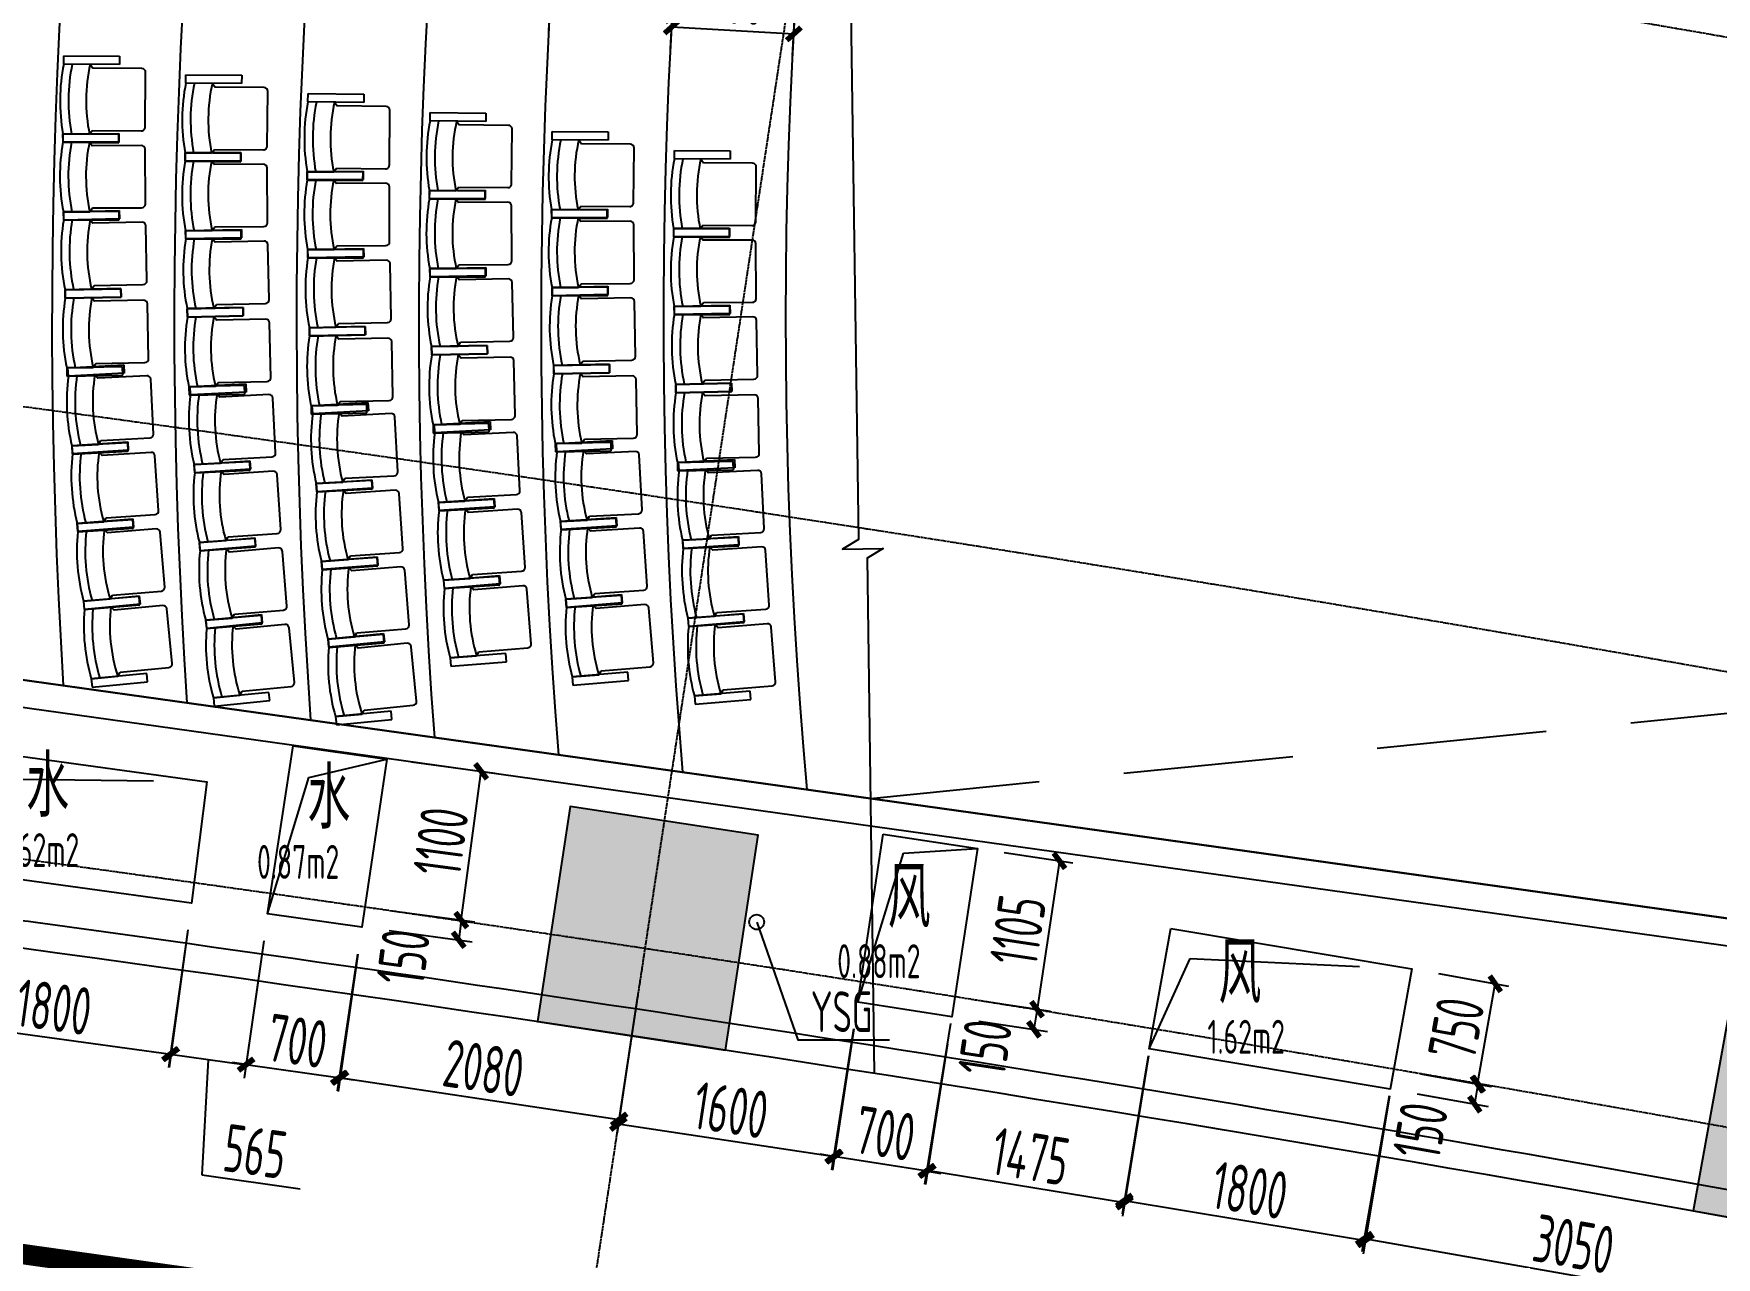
# Model space of a CAD drawing. Header units: millimetres. Extents: x 11639278 to 23698211, y -13072636 to -5537337.
# Drawn here: x 11819290 to 11831676, y -6399045 to -6390039 of the extents above; entities that cross this region are included whole.
import ezdxf
from ezdxf.enums import TextEntityAlignment as Align

# ---------------------------------------------------------------- set-up
doc = ezdxf.new("R2010")
doc.units = ezdxf.units.MM
doc.header["$LTSCALE"] = 10
for name, pattern in [('A2-RG-AXIS$0$CENTER', [2, 1.25, -0.25, 0.25, -0.25]), ('A2-RG-AXIS$0$DOTE', [2.42, 2, -0.2, 0.02, -0.2]), ('A2-RI-F1$0$HIDDEN', [0.375, 0.25, -0.125]), ('A2-RI-F1$0$HIDDEN2', [0.1875, 0.125, -0.0625])]:
    doc.linetypes.add(name, pattern=pattern)
for name, color, linetype in [('A2-RB-F1$0$A-DIMS-100', 1, 'Continuous'), ('A2-RD-F1（少）$0$A-FURN-FIXT', 9, 'Continuous'), ('A2-RD-F1（少）$0$A-STRS', 50, 'Continuous'), ('A2-RG-AXIS$0$A-GRID', 1, 'A2-RG-AXIS$0$CENTER'), ('A2-RI-F1$0$A-FIRE', 30, 'Continuous'), ('A2-RI-F1$0$A-HOLE', 2, 'Continuous'), ('A2-RI-F1$0$A-ROOF-DRAN', 175, 'Continuous'), ('A2-RI-F1$0$A-SYMB-AREA', 4, 'Continuous'), ('A2-RI-F1$0$A-SYMB-NAME', 4, 'Continuous'), ('A2-RI-F1$0$A-SYMB-VOID', 35, 'Continuous'), ('A2-RI-F1$0$A-WALL', 7, 'Continuous'), ('A2-RI-F1$0$an-flor-abov', 2, 'A2-RI-F1$0$HIDDEN2'), ('A2-RI-F1$0$an-flor-strs-trds', 1, 'Continuous'), ('A2-RS-F1$0$A-HATH-GRAY', 8, 'Continuous'), ('A2-RS-F1$0$A-WALL-CONC', 6, 'Continuous')]:
    doc.layers.add(name, color=color, linetype=linetype)
doc.layers.add('A2-RD-F1（少）$0$A-X-AREA', color=6, linetype='Continuous', plot=False)
doc.styles.add('A2-RB-F1$0$XD2008', font='hzs.shx', dxfattribs={"width": 0.7, "bigfont": 'hztxt.shx'})
doc.styles.add('A2-RI-F1$0$ECADI', font='hzs.shx', dxfattribs={"width": 0.7, "bigfont": 'hztxt.shx'})
doc.dimstyles.new('A2-RB-F1$0$XD100$0', dxfattribs={"dimscale": 100, "dimtxt": 3.5, "dimasz": 1, "dimexe": 1, "dimexo": 2, "dimgap": 0.5, "dimtad": 1, "dimdec": 0, "dimdsep": 46, "dimtxsty": 'A2-RB-F1$0$XD2008', "dimblk1": 'A2-RB-F1$0$_ArchTick', "dimblk2": 'A2-RB-F1$0$_ArchTick', "dimsah": 1, "dimcen": 2.5, "dimclrt": 4, "dimaunit": 1, "dimadec": 0, "dimazin": 0, "dimtfac": 1, "dimtdec": 0, "dimtix": 1, "dimtmove": 1, "dimatfit": 3, "dimfxl": 0, "dimtolj": 1, "dimtzin": 0, "dimarcsym": 0})

# ---------------------------------------------------------------- blocks, each defined once
blk = doc.blocks.new('A2-RS-F1')
at = {"layer": 'A2-RS-F1$0$A-HATH-GRAY', "ltscale": 3}
h = blk.add_hatch(color=256, dxfattribs=at)
h.paths.add_polyline_path([(11790491, -6377046), (11789491, -6377011), (11789445, -6378310), (11790445, -6378346)], flags=16)
h.paths.add_polyline_path([(11794711, -6377236), (11794112, -6377197), (11794061, -6377996), (11794660, -6378034)], flags=0)
h.paths.add_polyline_path([(11794483, -6380779), (11793885, -6380740), (11793833, -6381539), (11794432, -6381577)], flags=0)
h.paths.add_polyline_path([(11793887, -6390061), (11793288, -6390022), (11793236, -6390821), (11793835, -6390859)], flags=0)
h.paths.add_polyline_path([(11793659, -6393604), (11793060, -6393565), (11793009, -6394364), (11793607, -6394402)], flags=0)
h.paths.add_polyline_path([(11789926, -6392936), (11788927, -6392901), (11788881, -6394200), (11789880, -6394236)], flags=16)
h.paths.add_polyline_path([(11781272, -6392739), (11780272, -6392732), (11780263, -6394032), (11781263, -6394039)], flags=16)
h.paths.add_polyline_path([(11772615, -6392791), (11771616, -6392812), (11771644, -6394112), (11772644, -6394090)], flags=16)
h.paths.add_polyline_path([(11771836, -6400549, 1), (11772736, -6400549, 1)])
h.paths.add_polyline_path([(11789602, -6400664, 1), (11788702, -6400664, 1)], flags=0)
h.paths.add_polyline_path([(11797126, -6401084, 1), (11798026, -6401084, 1)], flags=0)
h.paths.add_polyline_path([(11772267, -6376895), (11771267, -6376916), (11771295, -6378216), (11772295, -6378194)], flags=16)
h.paths.add_polyline_path([(11781380, -6376840), (11780380, -6376832), (11780371, -6378133), (11781371, -6378140)], flags=16)
h.paths.add_polyline_path([(11752826, -6385566), (11752029, -6385629), (11752188, -6387623), (11752985, -6387560)], flags=17)
h.paths.add_polyline_path([(11757363, -6385213), (11756565, -6385276), (11756724, -6387270), (11757521, -6387205)], flags=17)
h.paths.add_polyline_path([(11762965, -6393141), (11763031, -6394440), (11764030, -6394389), (11763964, -6393090)])
h.paths.add_polyline_path([(11793009, -6394364), (11793607, -6394402), (11793659, -6393604), (11793060, -6393565)], flags=17)
h.paths.add_polyline_path([(11793236, -6390821), (11793835, -6390859), (11793887, -6390061), (11793288, -6390022)], flags=17)
h.paths.add_polyline_path([(11793833, -6381539), (11794432, -6381577), (11794483, -6380779), (11793885, -6380740)], flags=17)
h.paths.add_polyline_path([(11794061, -6377996), (11794660, -6378034), (11794711, -6377236), (11794112, -6377197)], flags=17)
h.paths.add_polyline_path([(11762160, -6377261), (11762226, -6378560), (11763225, -6378509), (11763159, -6377211)], flags=17)
edge = h.paths.add_edge_path(flags=16)
edge.add_arc((11772286, -6400549), 450, 0, 360)
edge = h.paths.add_edge_path(flags=16)
edge.add_arc((11789152, -6400664), 450, 0, 360)
edge = h.paths.add_edge_path()
edge.add_arc((11763857, -6400856), 450, 0, 360)
edge = h.paths.add_edge_path(flags=17)
edge.add_arc((11797576, -6401084), 450, 0, 360)
edge = h.paths.add_edge_path()
edge.add_arc((11755441, -6401404), 450, 0, 360)
h.paths.add_polyline_path([(11756756, -6377587), (11756915, -6379580), (11756117, -6379644), (11755959, -6377650)], flags=17)
h.paths.add_polyline_path([(11757323, -6394797), (11758120, -6394731), (11758001, -6393238), (11757204, -6393301)])
h.paths.add_polyline_path([(11752786, -6395149), (11753584, -6395086), (11753449, -6393391), (11752652, -6393455)])
h.paths.add_polyline_path([(11751581, -6379997), (11752378, -6379934), (11752220, -6377940), (11751422, -6378003)])
edge = h.paths.add_edge_path()
edge.add_line((11771616, -6392813), (11771644, -6394112))
edge.add_line((11771644, -6394112), (11772644, -6394090))
edge.add_line((11772644, -6394090), (11772615, -6392791))
edge.add_line((11772615, -6392791), (11771616, -6392812))
edge.add_line((11780272, -6392732), (11780263, -6394032))
edge.add_line((11780263, -6394032), (11781263, -6394039))
edge.add_line((11781263, -6394039), (11781272, -6392739))
edge.add_line((11781272, -6392739), (11780272, -6392732))
edge.add_line((11788927, -6392901), (11788881, -6394200))
edge.add_line((11788881, -6394200), (11789880, -6394236))
edge.add_line((11789880, -6394236), (11789926, -6392936))
edge.add_line((11789926, -6392936), (11788927, -6392901))
edge.add_line((11789491, -6377011), (11789445, -6378310))
edge.add_line((11789445, -6378310), (11790445, -6378346))
edge.add_line((11790445, -6378346), (11790491, -6377046))
edge.add_line((11790491, -6377046), (11789491, -6377011))
edge.add_line((11780380, -6376833), (11780371, -6378133))
edge.add_line((11780371, -6378133), (11781371, -6378140))
edge.add_line((11781371, -6378140), (11781380, -6376840))
edge.add_line((11781380, -6376840), (11780380, -6376832))
edge.add_line((11771267, -6376917), (11771295, -6378216))
edge.add_line((11771295, -6378216), (11772295, -6378194))
edge.add_line((11772295, -6378194), (11772267, -6376895))
edge.add_line((11772267, -6376895), (11771267, -6376916))
edge.add_line((11756724, -6387270), (11757521, -6387205))
edge.add_line((11756565, -6385276), (11757363, -6385213))
edge.add_line((11756565, -6385276), (11756724, -6387270))
edge.add_line((11752188, -6387623), (11752985, -6387560))
edge.add_line((11752029, -6385629), (11752826, -6385566))
edge.add_line((11752029, -6385629), (11752188, -6387623))
edge.add_line((11752826, -6385566), (11752985, -6387560))
edge.add_line((11757362, -6385205), (11757521, -6387205))
edge = h.paths.add_edge_path()
edge.add_arc((11847549, -6408655), 450, 0, 360)
h.paths.add_polyline_path([(11818747, -6372607), (11817357, -6372439), (11817139, -6374226), (11818529, -6374394)])
h.paths.add_polyline_path([(11827964, -6373889), (11826580, -6373681), (11826310, -6375461), (11827695, -6375669)])
h.paths.add_polyline_path([(11837141, -6375435), (11835763, -6375187), (11835442, -6376958), (11836820, -6377206)])
h.paths.add_polyline_path([(11814457, -6396162), (11815847, -6396332), (11816041, -6394744), (11814651, -6394573)])
h.paths.add_polyline_path([(11851385, -6401917), (11850605, -6401738), (11850371, -6402710), (11851151, -6402890)])
h.paths.add_polyline_path([(11846960, -6400859), (11846180, -6400679), (11845946, -6401652), (11846725, -6401831)])
h.paths.add_polyline_path([(11841338, -6400630), (11839968, -6400341), (11840298, -6398776), (11841668, -6399064)])
h.paths.add_polyline_path([(11831506, -6398704), (11832883, -6398953), (11833168, -6397379), (11831791, -6397129)])
h.paths.add_polyline_path([(11823000, -6397310), (11824384, -6397520), (11824624, -6395938), (11823240, -6395728)])
h.paths.add_polyline_path([(11806985, -6395311), (11806189, -6395237), (11806300, -6394042), (11807096, -6394116)])
h.paths.add_polyline_path([(11800592, -6394829), (11801191, -6394867), (11801242, -6394069), (11800643, -6394030)])
h.paths.add_polyline_path([(11793009, -6394364), (11793607, -6394402), (11793659, -6393604), (11793060, -6393565)], flags=17)
h.paths.add_polyline_path([(11800820, -6391286), (11801419, -6391324), (11801470, -6390526), (11800871, -6390487)])
h.paths.add_polyline_path([(11793236, -6390821), (11793835, -6390859), (11793887, -6390061), (11793288, -6390022)], flags=17)
h.paths.add_polyline_path([(11853037, -6395064), (11853271, -6394091), (11852492, -6393912), (11852257, -6394884)])
h.paths.add_polyline_path([(11854912, -6387286), (11855146, -6386314), (11854366, -6386134), (11854132, -6387107)])
h.paths.add_polyline_path([(11846269, -6377243), (11844899, -6376956), (11844527, -6378717), (11845898, -6379005)])
h.paths.add_polyline_path([(11848612, -6394005), (11848846, -6393033), (11848067, -6392853), (11847832, -6393825)])
h.paths.add_polyline_path([(11850486, -6386227), (11850721, -6385255), (11849941, -6385076), (11849707, -6386048)])
h.paths.add_polyline_path([(11843712, -6384523), (11844299, -6384647), (11844423, -6384060), (11843836, -6383936)])
h.paths.add_polyline_path([(11842062, -6392351), (11842649, -6392475), (11842773, -6391888), (11842185, -6391764)])
h.paths.add_polyline_path([(11808357, -6373042), (11808955, -6373098), (11809029, -6372301), (11808432, -6372246)])
h.paths.add_polyline_path([(11793833, -6381539), (11794432, -6381577), (11794483, -6380779), (11793885, -6380740)], flags=17)
h.paths.add_polyline_path([(11801417, -6382005), (11802015, -6382043), (11802067, -6381245), (11801468, -6381206)])
h.paths.add_polyline_path([(11801644, -6378462), (11802243, -6378500), (11802294, -6377702), (11801696, -6377663)])
h.paths.add_polyline_path([(11794061, -6377996), (11794660, -6378034), (11794711, -6377236), (11794112, -6377197)], flags=17)
h.paths.add_polyline_path([(11808460, -6379480), (11807664, -6379406), (11807775, -6378211), (11808572, -6378285)])
edge = h.paths.add_edge_path(flags=16)
edge.add_arc((11772286, -6400549), 450, 0, 360)
edge = h.paths.add_edge_path(flags=17)
edge.add_arc((11789152, -6400664), 450, 0, 360)
edge = h.paths.add_edge_path(flags=17)
edge.add_arc((11797576, -6401084), 450, 0, 360)
edge = h.paths.add_edge_path()
edge.add_arc((11805984, -6401746), 450, 0, 360)
edge = h.paths.add_edge_path()
edge.add_arc((11814369, -6402649), 450, 0, 360)
edge = h.paths.add_edge_path()
edge.add_arc((11822726, -6403793), 450, 0, 360)
edge = h.paths.add_edge_path()
edge.add_arc((11831046, -6405176), 450, 0, 360)
edge = h.paths.add_edge_path()
edge.add_arc((11839323, -6406797), 450, 0, 360)
edge = h.paths.add_edge_path(flags=17)
edge.add_line((11771616, -6392813), (11771644, -6394112))
edge.add_line((11771644, -6394112), (11772644, -6394090))
edge.add_line((11772644, -6394090), (11772615, -6392791))
edge.add_line((11772615, -6392791), (11771616, -6392812))
edge.add_line((11780272, -6392732), (11780263, -6394032))
edge.add_line((11780263, -6394032), (11781263, -6394039))
edge.add_line((11781263, -6394039), (11781272, -6392739))
edge.add_line((11781272, -6392739), (11780272, -6392732))
edge.add_line((11788927, -6392901), (11788881, -6394200))
edge.add_line((11788881, -6394200), (11789880, -6394236))
edge.add_line((11789880, -6394236), (11789926, -6392936))
edge.add_line((11789926, -6392936), (11788927, -6392901))
edge.add_line((11789491, -6377011), (11789445, -6378310))
edge.add_line((11789445, -6378310), (11790445, -6378346))
edge.add_line((11790445, -6378346), (11790491, -6377046))
edge.add_line((11790491, -6377046), (11789491, -6377011))
edge.add_line((11780380, -6376833), (11780371, -6378133))
edge.add_line((11780371, -6378133), (11781371, -6378140))
edge.add_line((11781371, -6378140), (11781380, -6376840))
edge.add_line((11781380, -6376840), (11780380, -6376832))
edge.add_line((11771267, -6376917), (11771295, -6378216))
edge.add_line((11771295, -6378216), (11772295, -6378194))
edge.add_line((11772295, -6378194), (11772267, -6376895))
edge.add_line((11772267, -6376895), (11771267, -6376916))
edge = h.paths.add_edge_path()
edge.add_arc((11780720, -6400485), 450, 0, 360)
at = {"layer": 'A2-RS-F1$0$A-WALL-CONC', "ltscale": 3}
for points in [[(11823000, -6397310), (11824384, -6397520), (11824624, -6395938), (11823240, -6395728)], [(11831506, -6398704), (11832883, -6398953), (11833168, -6397379), (11831791, -6397129)]]:
    blk.add_lwpolyline(points, close=True, dxfattribs=at)
blk = doc.blocks.new('A2-RI-F1$0$5erhfh')
at = {"layer": 'A2-RI-F1$0$A-SYMB-AREA', "style": 'A2-RI-F1$0$ECADI', "width": 0.7}
blk.add_attdef('340M2', text='', height=2.5, dxfattribs=at).set_placement((0, 1.25), align=Align.MIDDLE_LEFT)
at = {"layer": 'A2-RI-F1$0$A-SYMB-NAME', "style": 'A2-RI-F1$0$ECADI', "width": 0.7}
blk.add_attdef('CHINESENAME', (-12.29, 3.09), '', height=4.5, dxfattribs=at)
blk = doc.blocks.new('A2-RI-F1$0$ysg')
at = {"layer": 'A2-RI-F1$0$A-ROOF-DRAN'}
blk.add_lwpolyline([(73263, -24537), (73565, -25403), (74241, -25403)], dxfattribs=at)
blk.add_circle((73263, -24537), 55, dxfattribs=at)
ref = blk.add_blockref('A2-RI-F1$0$5erhfh', (74890, -25655), dxfattribs=dict(at, xscale=100, yscale=100, zscale=100))
ref.add_attrib('CHINESENAME', 'YSG', (73661, -25347), dxfattribs={"layer": 'A2-RI-F1$0$A-SYMB-NAME', "height": 300, "style": 'A2-RI-F1$0$ECADI', "width": 0.7})
blk = doc.blocks.new('A2-RI-F1')
at = {"layer": 'A2-RI-F1$0$A-FIRE', "color": 20, "linetype": 'A2-RI-F1$0$HIDDEN2', "ltscale": 5, "true_color": 0xf92306, "const_width": 150}
blk.add_lwpolyline([(11806586.8, -6395274.2), (11806378.1, -6397514.2, -0.0148144), (11821261.2, -6399310), (11820563.6, -6404029.4)], format="xyb", dxfattribs=at)
at = {"layer": 'A2-RI-F1$0$A-HOLE'}
for points in [[(11818781.5, -6395300.3), (11820565, -6395544.7), (11820453.2, -6396437.8), (11818669.5, -6396193.3)], [(11821199.9, -6395280.8), (11821891, -6395379.8), (11821705.1, -6396615.9), (11821012.2, -6396516.7)], [(11825543.6, -6395930.2), (11826236.8, -6396035.3), (11826048.8, -6397275.7), (11825357.4, -6397166.3)], [(11827661.3, -6396625), (11829433.8, -6396921.9), (11829276.4, -6397808.1), (11827500.9, -6397510.7)]]:
    blk.add_lwpolyline(points, close=True, dxfattribs=at)
at = {"layer": 'A2-RI-F1$0$A-SYMB-VOID', "linetype": 'A2-RI-F1$0$HIDDEN', "ltscale": 500}
for points in [[(11825449, -6395667.9), (11838173.1, -6394403), (11844919.1, -6378799.5)], [(11821012.2, -6396516.7), (11821315.7, -6395512.7), (11821891, -6395379.8)], [(11818669.5, -6396193.3), (11818923.4, -6395521.2), (11820565, -6395544.7)], [(11825357.4, -6397166.3), (11825692.6, -6396070.7), (11826236.8, -6396035.3)], [(11827500.9, -6397510.7), (11827802, -6396846.2), (11829433.8, -6396921.9)]]:
    blk.add_lwpolyline(points, dxfattribs=at)
at = {"layer": 'A2-RI-F1$0$A-WALL'}
for p, q in [((11817993.5, -6394625.6), (11838261.2, -6397459.1)), ((11818005.1, -6394829.2), (11838070.7, -6397634.4))]:
    blk.add_line(p, q, dxfattribs=at)
for radius, start, end in [(300149.9, 79.738338, 83.163962), (300349.9, 82.133197, 82.46267), (300349.9, 79.7395, 82.133197)]:
    blk.add_arc((11778730.7, -6694178.6), radius, start, end, dxfattribs=at)
at = {"layer": 'A2-RI-F1$0$an-flor-abov', "ltscale": 2}
blk.add_arc((11778730.7, -6694178.7), 297750, 82.050361, 83.883994, dxfattribs=at)
at = {"layer": 'A2-RI-F1$0$an-flor-strs-trds'}
blk.add_lwpolyline([(11829683.4, -6374159.6), (11828337.6, -6377666.5), (11828424.7, -6377774.3), (11828144.7, -6377666.5), (11828231.8, -6377774.2), (11826760.6, -6381594.4), (11826063, -6385564.9), (11826169.1, -6385654), (11825873.7, -6385601.8), (11825979.8, -6385690.9), (11825299.6, -6389536.1), (11825362.6, -6393761.6), (11825243.7, -6393832.7), (11825543.6, -6393828.2), (11825424.7, -6393899.3), (11825476.8, -6397691.2)], dxfattribs=at)
for name, p in [('A2-RS-F1', (0, 0)), ('A2-RI-F1$0$ysg', (11751349.3, -6372040.3))]:
    blk.add_blockref(name, p)
ref = blk.add_blockref('A2-RI-F1$0$5erhfh', (11820170, -6396111.6), dxfattribs=dict(xscale=100, yscale=100, zscale=100))
ref.add_attrib('340M2', '1.62m2', (11819055.5, -6396173), dxfattribs={"layer": 'A2-RI-F1$0$A-SYMB-AREA', "height": 250, "style": 'A2-RI-F1$0$ECADI', "width": 0.7})
ref.add_attrib('CHINESENAME', '水', (11819235.8, -6395802.8), dxfattribs={"layer": 'A2-RI-F1$0$A-SYMB-NAME', "height": 450, "style": 'A2-RI-F1$0$ECADI', "width": 0.7})
ref = blk.add_blockref('A2-RI-F1$0$5erhfh', (11822302.9, -6396198.2), dxfattribs=dict(xscale=100, yscale=100, zscale=100))
ref.add_attrib('340M2', '0.87m2', (11820934.6, -6396259.6), dxfattribs={"layer": 'A2-RI-F1$0$A-SYMB-AREA', "height": 250, "style": 'A2-RI-F1$0$ECADI', "width": 0.7})
ref.add_attrib('CHINESENAME', '水', (11821306, -6395889.5), dxfattribs={"layer": 'A2-RI-F1$0$A-SYMB-NAME', "height": 450, "style": 'A2-RI-F1$0$ECADI', "width": 0.7})
ref = blk.add_blockref('A2-RI-F1$0$5erhfh', (11826610, -6396929.2), dxfattribs=dict(xscale=100, yscale=100, zscale=100))
ref.add_attrib('340M2', '0.88m2', (11825205.1, -6396990.6), dxfattribs={"layer": 'A2-RI-F1$0$A-SYMB-AREA', "height": 250, "style": 'A2-RI-F1$0$ECADI', "width": 0.7})
ref.add_attrib('CHINESENAME', '风', (11825577.3, -6396620.5), dxfattribs={"layer": 'A2-RI-F1$0$A-SYMB-NAME', "height": 450, "style": 'A2-RI-F1$0$ECADI', "width": 0.7})
ref = blk.add_blockref('A2-RI-F1$0$5erhfh', (11829044.7, -6397485.5), dxfattribs=dict(xscale=100, yscale=100, zscale=100))
ref.add_attrib('340M2', '1.62m2', (11827930.1, -6397546.9), dxfattribs={"layer": 'A2-RI-F1$0$A-SYMB-AREA', "height": 250, "style": 'A2-RI-F1$0$ECADI', "width": 0.7})
ref.add_attrib('CHINESENAME', '风', (11828011.9, -6397176.8), dxfattribs={"layer": 'A2-RI-F1$0$A-SYMB-NAME', "height": 450, "style": 'A2-RI-F1$0$ECADI', "width": 0.7})
blk = doc.blocks.new('A2-RG-AXIS')
at = {"layer": 'A2-RG-AXIS$0$A-GRID', "linetype": 'A2-RG-AXIS$0$DOTE'}
blk.add_line((11827609, -6371560.4), (11821587.2, -6411306.8), dxfattribs=at)
for radius in [313400, 308700, 304100, 300800]:
    blk.add_arc((11778730.7, -6694178.7), radius, 75.589285, 95.407644, dxfattribs=at)
blk = doc.blocks.new('A2-RB-F1$0$_ArchTick')
at = {"color": 0, "linetype": 'ByBlock', "const_width": 0.4}
blk.add_lwpolyline([(-0.5, -0.5), (0.5, 0.5)], dxfattribs=at)
blk = doc.blocks.new('*D1625')
at = {"layer": 'A2-RB-F1$0$A-DIMS-100', "color": 0, "lineweight": -2, "transparency": 16777216}
for p, q in [((11818642, -6396391), (11818504, -6397404)), ((11820426, -6396636), (11820287, -6397649)), ((11818517, -6397305), (11820301, -6397550))]:
    blk.add_line(p, q, dxfattribs=at)
at = {"layer": 'Defpoints', "color": 0, "transparency": 16777216}
for p in [(11818670, -6396193), (11820453, -6396438), (11820301, -6397550)]:
    blk.add_point(p, dxfattribs=at)
at = {"layer": 'A2-RB-F1$0$A-DIMS-100', "color": 0, "lineweight": -2, "transparency": 16777216, "xscale": 100, "yscale": 100, "zscale": 100}
for p, rotation in [((11818517, -6397305), 172.1949966559551), ((11820301, -6397550), 352.1949966559551)]:
    blk.add_blockref('A2-RB-F1$0$_ArchTick', p, dxfattribs=dict(at, rotation=rotation))
at = {"layer": 'A2-RB-F1$0$A-DIMS-100', "color": 4, "transparency": 16777216, "insert": (11819440, -6397204), "char_height": 350, "attachment_point": 5, "rotation": 352.195, "style": 'A2-RB-F1$0$XD2008'}
blk.add_mtext('\\A1;1800', dxfattribs=at)
blk = doc.blocks.new('*D1626')
at = {"layer": 'A2-RB-F1$0$A-DIMS-100', "color": 0, "lineweight": -2, "transparency": 16777216}
for p, q in [((11820425, -6396636), (11820282, -6397648)), ((11820984, -6396715), (11820841, -6397727)), ((11820296, -6397549), (11820855, -6397628)), ((11820576, -6397588), (11820528, -6398438)), ((11820528, -6398438), (11821251, -6398540))]:
    blk.add_line(p, q, dxfattribs=at)
at = {"layer": 'Defpoints', "color": 0, "transparency": 16777216}
for p in [(11820453, -6396438), (11821012, -6396517), (11820855, -6397628)]:
    blk.add_point(p, dxfattribs=at)
at = {"layer": 'A2-RB-F1$0$A-DIMS-100', "color": 0, "lineweight": -2, "transparency": 16777216, "xscale": 100, "yscale": 100, "zscale": 100}
for p, rotation in [((11820296, -6397549), 171.9657664029602), ((11820855, -6397628), 351.9657664029602)]:
    blk.add_blockref('A2-RB-F1$0$_ArchTick', p, dxfattribs=dict(at, rotation=rotation))
at = {"layer": 'A2-RB-F1$0$A-DIMS-100', "color": 4, "transparency": 16777216, "insert": (11820921, -6398266), "char_height": 350, "attachment_point": 5, "rotation": 351.9658, "style": 'A2-RB-F1$0$XD2008'}
blk.add_mtext('\\A1;565', dxfattribs=at)
blk = doc.blocks.new('*D1627')
at = {"layer": 'A2-RB-F1$0$A-DIMS-100', "color": 0, "lineweight": -2, "transparency": 16777216}
for p, q in [((11820984, -6396715), (11820839, -6397725)), ((11821677, -6396814), (11821532, -6397824)), ((11820853, -6397626), (11820754, -6397612)), ((11820853, -6397626), (11821546, -6397725)), ((11821546, -6397725), (11821645, -6397739))]:
    blk.add_line(p, q, dxfattribs=at)
at = {"layer": 'Defpoints', "color": 0, "transparency": 16777216}
for p in [(11821012, -6396517), (11821705, -6396616), (11821546, -6397725)]:
    blk.add_point(p, dxfattribs=at)
at = {"layer": 'A2-RB-F1$0$A-DIMS-100', "color": 0, "lineweight": -2, "transparency": 16777216, "xscale": 100, "yscale": 100, "zscale": 100}
for p, rotation in [((11820853, -6397626), 351.8516244917546), ((11821546, -6397725), 171.8516244917547)]:
    blk.add_blockref('A2-RB-F1$0$_ArchTick', p, dxfattribs=dict(at, rotation=rotation))
at = {"layer": 'A2-RB-F1$0$A-DIMS-100', "color": 4, "transparency": 16777216, "insert": (11821232, -6397453), "char_height": 350, "attachment_point": 5, "rotation": 351.8516, "style": 'A2-RB-F1$0$XD2008'}
blk.add_mtext('\\A1;700', dxfattribs=at)
blk = doc.blocks.new('*D1628')
at = {"layer": 'A2-RB-F1$0$A-DIMS-100', "color": 0, "lineweight": -2, "transparency": 16777216}
for p, q in [((11821675, -6396814), (11821524, -6397820)), ((11823736, -6397123), (11823585, -6398129)), ((11821539, -6397721), (11823600, -6398030))]:
    blk.add_line(p, q, dxfattribs=at)
at = {"layer": 'Defpoints', "color": 0, "transparency": 16777216}
for p in [(11821705, -6396616), (11823766, -6396925), (11823600, -6398030)]:
    blk.add_point(p, dxfattribs=at)
at = {"layer": 'A2-RB-F1$0$A-DIMS-100', "color": 0, "lineweight": -2, "transparency": 16777216, "xscale": 100, "yscale": 100, "zscale": 100}
for p, rotation in [((11821539, -6397721), 171.4650635926887), ((11823600, -6398030), 351.4650635926888)]:
    blk.add_blockref('A2-RB-F1$0$_ArchTick', p, dxfattribs=dict(at, rotation=rotation))
at = {"layer": 'A2-RB-F1$0$A-DIMS-100', "color": 4, "transparency": 16777216, "insert": (11822603, -6397653), "char_height": 350, "attachment_point": 5, "rotation": 351.4651, "style": 'A2-RB-F1$0$XD2008'}
blk.add_mtext('\\A1;2080', dxfattribs=at)
blk = doc.blocks.new('*D1629')
at = {"layer": 'A2-RB-F1$0$A-DIMS-100', "color": 0, "lineweight": -2, "transparency": 16777216}
for p, q in [((11822072, -6395399), (11822684, -6395481)), ((11822438, -6396563), (11822584, -6395468)), ((11821926, -6396494), (11822537, -6396576))]:
    blk.add_line(p, q, dxfattribs=at)
at = {"layer": 'Defpoints', "color": 0, "transparency": 16777216}
for p in [(11821874, -6395373), (11822584, -6395468), (11821727, -6396468)]:
    blk.add_point(p, dxfattribs=at)
at = {"layer": 'A2-RB-F1$0$A-DIMS-100', "color": 0, "lineweight": -2, "transparency": 16777216, "xscale": 100, "yscale": 100, "zscale": 100}
for p, rotation in [((11822584, -6395468), 82.39175342824275), ((11822438, -6396563), 262.3917534282428)]:
    blk.add_blockref('A2-RB-F1$0$_ArchTick', p, dxfattribs=dict(at, rotation=rotation))
at = {"layer": 'A2-RB-F1$0$A-DIMS-100', "color": 4, "transparency": 16777216, "insert": (11822288, -6395985), "char_height": 350, "attachment_point": 5, "rotation": 82.3918, "style": 'A2-RB-F1$0$XD2008'}
blk.add_mtext('\\A1;1100', dxfattribs=at)
blk = doc.blocks.new('*D1630')
at = {"layer": 'A2-RB-F1$0$A-DIMS-100', "color": 0, "lineweight": -2, "transparency": 16777216}
for p, q in [((11821926, -6396494), (11822537, -6396576)), ((11822438, -6396563), (11822419, -6396708)), ((11821906, -6396640), (11822518, -6396722))]:
    blk.add_line(p, q, dxfattribs=at)
at = {"layer": 'Defpoints', "color": 0, "transparency": 16777216}
for p in [(11821727, -6396468), (11821708, -6396613), (11822419, -6396708)]:
    blk.add_point(p, dxfattribs=at)
at = {"layer": 'A2-RB-F1$0$A-DIMS-100', "color": 0, "lineweight": -2, "transparency": 16777216, "xscale": 100, "yscale": 100, "zscale": 100}
for p, rotation in [((11822438, -6396563), 82.39175342855341), ((11822419, -6396708), 262.3917534285534)]:
    blk.add_blockref('A2-RB-F1$0$_ArchTick', p, dxfattribs=dict(at, rotation=rotation))
at = {"layer": 'A2-RB-F1$0$A-DIMS-100', "color": 4, "transparency": 16777216, "insert": (11822011, -6396835), "char_height": 350, "attachment_point": 5, "rotation": 82.3918, "style": 'A2-RB-F1$0$XD2008'}
blk.add_mtext('\\A1;150', dxfattribs=at)
blk = doc.blocks.new('*D1636')
at = {"layer": 'A2-RB-F1$0$A-DIMS-100', "color": 0, "lineweight": -2, "transparency": 16777216}
for p, q in [((11829500, -6397695), (11830022, -6397788)), ((11829473, -6397843), (11829996, -6397936)), ((11829898, -6397918), (11829924, -6397771))]:
    blk.add_line(p, q, dxfattribs=at)
at = {"layer": 'Defpoints', "color": 0, "transparency": 16777216}
for p in [(11829303, -6397660), (11829276, -6397808), (11829924, -6397771)]:
    blk.add_point(p, dxfattribs=at)
at = {"layer": 'A2-RB-F1$0$A-DIMS-100', "color": 0, "lineweight": -2, "transparency": 16777216, "xscale": 100, "yscale": 100, "zscale": 100}
for p, rotation in [((11829924, -6397771), 79.92541823513123), ((11829898, -6397918), 259.9254182351312)]:
    blk.add_blockref('A2-RB-F1$0$_ArchTick', p, dxfattribs=dict(at, rotation=rotation))
at = {"layer": 'A2-RB-F1$0$A-DIMS-100', "color": 4, "transparency": 16777216, "insert": (11829498, -6398112), "char_height": 350, "attachment_point": 5, "rotation": 79.9254, "style": 'A2-RB-F1$0$XD2008'}
blk.add_mtext('\\A1;150', dxfattribs=at)
blk = doc.blocks.new('*D1637')
at = {"layer": 'A2-RB-F1$0$A-DIMS-100', "color": 0, "lineweight": -2, "transparency": 16777216}
for p, q in [((11829631, -6396957), (11830147, -6397049)), ((11829917, -6397770), (11830049, -6397032)), ((11829499, -6397695), (11830016, -6397788))]:
    blk.add_line(p, q, dxfattribs=at)
at = {"layer": 'Defpoints', "color": 0, "transparency": 16777216}
for p in [(11829434, -6396922), (11830049, -6397032), (11829302, -6397660)]:
    blk.add_point(p, dxfattribs=at)
at = {"layer": 'A2-RB-F1$0$A-DIMS-100', "color": 0, "lineweight": -2, "transparency": 16777216, "xscale": 100, "yscale": 100, "zscale": 100}
for p, rotation in [((11830049, -6397032), 79.86978481541381), ((11829917, -6397770), 259.8697848154138)]:
    blk.add_blockref('A2-RB-F1$0$_ArchTick', p, dxfattribs=dict(at, rotation=rotation))
at = {"layer": 'A2-RB-F1$0$A-DIMS-100', "color": 4, "transparency": 16777216, "insert": (11829762, -6397361), "char_height": 350, "attachment_point": 5, "rotation": 79.8698, "style": 'A2-RB-F1$0$XD2008'}
blk.add_mtext('\\A1;750', dxfattribs=at)
blk = doc.blocks.new('*D1638')
at = {"layer": 'A2-RB-F1$0$A-DIMS-100', "color": 0, "lineweight": -2, "transparency": 16777216}
for p, q in [((11827494, -6397563), (11827302, -6398725)), ((11829270, -6397858), (11829077, -6399019)), ((11827318, -6398626), (11829094, -6398921))]:
    blk.add_line(p, q, dxfattribs=at)
at = {"layer": 'Defpoints', "color": 0, "transparency": 16777216}
for p in [(11827527, -6397366), (11829303, -6397660), (11829094, -6398921)]:
    blk.add_point(p, dxfattribs=at)
at = {"layer": 'A2-RB-F1$0$A-DIMS-100', "color": 0, "lineweight": -2, "transparency": 16777216, "xscale": 100, "yscale": 100, "zscale": 100}
for p, rotation in [((11827318, -6398626), 170.5820217564794), ((11829094, -6398921), 350.5820217564795)]:
    blk.add_blockref('A2-RB-F1$0$_ArchTick', p, dxfattribs=dict(at, rotation=rotation))
at = {"layer": 'A2-RB-F1$0$A-DIMS-100', "color": 4, "transparency": 16777216, "insert": (11828243, -6398552), "char_height": 350, "attachment_point": 5, "rotation": 350.582, "style": 'A2-RB-F1$0$XD2008'}
blk.add_mtext('\\A1;1800', dxfattribs=at)
blk = doc.blocks.new('*D1639')
at = {"layer": 'A2-RB-F1$0$A-DIMS-100', "color": 0, "lineweight": -2, "transparency": 16777216}
for p, q in [((11829268, -6397857), (11829066, -6399004)), ((11832276, -6398386), (11832074, -6399533)), ((11829084, -6398906), (11832091, -6399434))]:
    blk.add_line(p, q, dxfattribs=at)
at = {"layer": 'Defpoints', "color": 0, "transparency": 16777216}
for p in [(11829303, -6397660), (11832310, -6398189), (11832091, -6399434)]:
    blk.add_point(p, dxfattribs=at)
at = {"layer": 'A2-RB-F1$0$A-DIMS-100', "color": 0, "lineweight": -2, "transparency": 16777216, "xscale": 100, "yscale": 100, "zscale": 100}
for p, rotation in [((11829084, -6398906), 170.0303490324275), ((11832091, -6399434), 350.0303490324275)]:
    blk.add_blockref('A2-RB-F1$0$_ArchTick', p, dxfattribs=dict(at, rotation=rotation))
at = {"layer": 'A2-RB-F1$0$A-DIMS-100', "color": 4, "transparency": 16777216, "insert": (11830627, -6398948), "char_height": 350, "attachment_point": 5, "rotation": 350.0303, "style": 'A2-RB-F1$0$XD2008'}
blk.add_mtext('\\A1;3050', dxfattribs=at)
blk = doc.blocks.new('*D1640')
at = {"layer": 'A2-RB-F1$0$A-DIMS-100', "color": 0, "lineweight": -2, "transparency": 16777216}
for p, q in [((11826039, -6397325), (11825848, -6398506)), ((11827496, -6397561), (11827304, -6398742)), ((11827320, -6398643), (11825864, -6398407))]:
    blk.add_line(p, q, dxfattribs=at)
at = {"layer": 'Defpoints', "color": 0, "transparency": 16777216}
for p in [(11826071, -6397127), (11827528, -6397363), (11825864, -6398407)]:
    blk.add_point(p, dxfattribs=at)
at = {"layer": 'A2-RB-F1$0$A-DIMS-100', "color": 0, "lineweight": -2, "transparency": 16777216, "xscale": 100, "yscale": 100, "zscale": 100}
for p, rotation in [((11825864, -6398407), 170.8045036294889), ((11827320, -6398643), 350.804503629489)]:
    blk.add_blockref('A2-RB-F1$0$_ArchTick', p, dxfattribs=dict(at, rotation=rotation))
at = {"layer": 'A2-RB-F1$0$A-DIMS-100', "color": 4, "transparency": 16777216, "insert": (11826628, -6398303), "char_height": 350, "attachment_point": 5, "rotation": 350.8045, "style": 'A2-RB-F1$0$XD2008'}
blk.add_mtext('\\A1;1475', dxfattribs=at)
blk = doc.blocks.new('*D1101')
at = {"layer": 'A2-RB-F1$0$A-DIMS-100', "color": 0, "lineweight": -2, "transparency": 16777216}
for p, q in [((11822189, -6389882), (11822203, -6389625)), ((11823087, -6389933), (11823102, -6389675)), ((11822198, -6389725), (11823096, -6389775))]:
    blk.add_line(p, q, dxfattribs=at)
at = {"layer": 'Defpoints', "color": 0, "transparency": 16777216}
for p in [(11823096, -6389775), (11822177, -6390082), (11823076, -6390133)]:
    blk.add_point(p, dxfattribs=at)
at = {"layer": 'A2-RB-F1$0$A-DIMS-100', "color": 0, "lineweight": -2, "transparency": 16777216, "xscale": 100, "yscale": 100, "zscale": 100}
for p, rotation in [((11822198, -6389725), 176.7682777350981), ((11823096, -6389775), 356.7682777350981)]:
    blk.add_blockref('A2-RB-F1$0$_ArchTick', p, dxfattribs=dict(at, rotation=rotation))
at = {"layer": 'A2-RB-F1$0$A-DIMS-100', "color": 4, "transparency": 16777216, "insert": (11822660, -6389525), "char_height": 350, "attachment_point": 5, "rotation": 356.7683, "style": 'A2-RB-F1$0$XD2008'}
blk.add_mtext('\\A1;900', dxfattribs=at)
blk = doc.blocks.new('*D1102')
at = {"layer": 'A2-RB-F1$0$A-DIMS-100', "color": 0, "lineweight": -2, "transparency": 16777216}
for p, q in [((11823083, -6390015), (11823098, -6389758)), ((11823092, -6389857), (11823991, -6389908)), ((11823982, -6390066), (11823996, -6389808))]:
    blk.add_line(p, q, dxfattribs=at)
at = {"layer": 'Defpoints', "color": 0, "transparency": 16777216}
for p in [(11823991, -6389908), (11823072, -6390215), (11823971, -6390266)]:
    blk.add_point(p, dxfattribs=at)
at = {"layer": 'A2-RB-F1$0$A-DIMS-100', "color": 0, "lineweight": -2, "transparency": 16777216, "xscale": 100, "yscale": 100, "zscale": 100}
for p, rotation in [((11823092, -6389857), 176.7682777350981), ((11823991, -6389908), 356.7682777350981)]:
    blk.add_blockref('A2-RB-F1$0$_ArchTick', p, dxfattribs=dict(at, rotation=rotation))
at = {"layer": 'A2-RB-F1$0$A-DIMS-100', "color": 4, "transparency": 16777216, "insert": (11823554, -6389658), "char_height": 350, "attachment_point": 5, "rotation": 356.7683, "style": 'A2-RB-F1$0$XD2008'}
blk.add_mtext('\\A1;900', dxfattribs=at)
blk = doc.blocks.new('*D1103')
at = {"layer": 'A2-RB-F1$0$A-DIMS-100', "color": 0, "lineweight": -2, "transparency": 16777216}
for p, q in [((11823978, -6390148), (11823993, -6389891)), ((11823987, -6389990), (11824886, -6390041)), ((11824877, -6390199), (11824891, -6389941))]:
    blk.add_line(p, q, dxfattribs=at)
at = {"layer": 'Defpoints', "color": 0, "transparency": 16777216}
for p in [(11824886, -6390041), (11823967, -6390348), (11824865, -6390399)]:
    blk.add_point(p, dxfattribs=at)
at = {"layer": 'A2-RB-F1$0$A-DIMS-100', "color": 0, "lineweight": -2, "transparency": 16777216, "xscale": 100, "yscale": 100, "zscale": 100}
for p, rotation in [((11823987, -6389990), 176.7682777350981), ((11824886, -6390041), 356.7682777350981)]:
    blk.add_blockref('A2-RB-F1$0$_ArchTick', p, dxfattribs=dict(at, rotation=rotation))
at = {"layer": 'A2-RB-F1$0$A-DIMS-100', "color": 4, "transparency": 16777216, "insert": (11824449, -6389791), "char_height": 350, "attachment_point": 5, "rotation": 356.7683, "style": 'A2-RB-F1$0$XD2008'}
blk.add_mtext('\\A1;900', dxfattribs=at)
blk = doc.blocks.new('*D1134')
at = {"layer": 'A2-RB-F1$0$A-DIMS-100', "color": 0, "lineweight": -2, "transparency": 16777216}
for p, q in [((11826435, -6396065), (11826940, -6396142)), ((11826841, -6396127), (11826676, -6397219)), ((11826269, -6397157), (11826774, -6397234))]:
    blk.add_line(p, q, dxfattribs=at)
at = {"layer": 'Defpoints', "color": 0, "transparency": 16777216}
for p in [(11826237, -6396035), (11826071, -6397127), (11826676, -6397219)]:
    blk.add_point(p, dxfattribs=at)
at = {"layer": 'A2-RB-F1$0$A-DIMS-100', "color": 0, "lineweight": -2, "transparency": 16777216, "xscale": 100, "yscale": 100, "zscale": 100}
for p, rotation in [((11826841, -6396127), 81.38491832873353), ((11826676, -6397219), 261.3849183287335)]:
    blk.add_blockref('A2-RB-F1$0$_ArchTick', p, dxfattribs=dict(at, rotation=rotation))
at = {"layer": 'A2-RB-F1$0$A-DIMS-100', "color": 4, "transparency": 16777216, "insert": (11826536, -6396639), "char_height": 350, "attachment_point": 5, "rotation": 81.3849, "style": 'A2-RB-F1$0$XD2008'}
blk.add_mtext('\\A1;1105', dxfattribs=at)
blk = doc.blocks.new('*D1135')
at = {"layer": 'A2-RB-F1$0$A-DIMS-100', "color": 0, "lineweight": -2, "transparency": 16777216}
for p, q in [((11826269, -6397157), (11826774, -6397234)), ((11826676, -6397219), (11826653, -6397367)), ((11826247, -6397306), (11826752, -6397382))]:
    blk.add_line(p, q, dxfattribs=at)
at = {"layer": 'Defpoints', "color": 0, "transparency": 16777216}
for p in [(11826071, -6397127), (11826049, -6397276), (11826653, -6397367)]:
    blk.add_point(p, dxfattribs=at)
at = {"layer": 'A2-RB-F1$0$A-DIMS-100', "color": 0, "lineweight": -2, "transparency": 16777216, "xscale": 100, "yscale": 100, "zscale": 100}
for p, rotation in [((11826676, -6397219), 81.38491832896294), ((11826653, -6397367), 261.384918328963)]:
    blk.add_blockref('A2-RB-F1$0$_ArchTick', p, dxfattribs=dict(at, rotation=rotation))
at = {"layer": 'A2-RB-F1$0$A-DIMS-100', "color": 4, "transparency": 16777216, "insert": (11826293, -6397501), "char_height": 350, "attachment_point": 5, "rotation": 81.3849, "style": 'A2-RB-F1$0$XD2008'}
blk.add_mtext('\\A1;150', dxfattribs=at)
blk = doc.blocks.new('*D1136')
at = {"layer": 'A2-RB-F1$0$A-DIMS-100', "color": 0, "lineweight": -2, "transparency": 16777216}
for p, q in [((11825326, -6397364), (11825162, -6398400)), ((11826018, -6397473), (11825854, -6398510)), ((11825178, -6398302), (11825079, -6398286)), ((11825869, -6398411), (11825178, -6398302)), ((11825869, -6398411), (11825968, -6398427))]:
    blk.add_line(p, q, dxfattribs=at)
at = {"layer": 'Defpoints', "color": 0, "transparency": 16777216}
for p in [(11825357, -6397166), (11826049, -6397276), (11825178, -6398302)]:
    blk.add_point(p, dxfattribs=at)
at = {"layer": 'A2-RB-F1$0$A-DIMS-100', "color": 0, "lineweight": -2, "transparency": 16777216, "xscale": 100, "yscale": 100, "zscale": 100}
for p, rotation in [((11825178, -6398302), 351.011493827429), ((11825869, -6398411), 171.0114938274289)]:
    blk.add_blockref('A2-RB-F1$0$_ArchTick', p, dxfattribs=dict(at, rotation=rotation))
at = {"layer": 'A2-RB-F1$0$A-DIMS-100', "color": 4, "transparency": 16777216, "insert": (11825559, -6398134), "char_height": 350, "attachment_point": 5, "rotation": 351.0115, "style": 'A2-RB-F1$0$XD2008'}
blk.add_mtext('\\A1;700', dxfattribs=at)
blk = doc.blocks.new('*D1137')
at = {"layer": 'A2-RB-F1$0$A-DIMS-100', "color": 0, "lineweight": -2, "transparency": 16777216}
for p, q in [((11823736, -6397123), (11823579, -6398163)), ((11825327, -6397364), (11825170, -6398404)), ((11825185, -6398305), (11823594, -6398064))]:
    blk.add_line(p, q, dxfattribs=at)
at = {"layer": 'Defpoints', "color": 0, "transparency": 16777216}
for p in [(11823766, -6396925), (11825357, -6397166), (11823594, -6398064)]:
    blk.add_point(p, dxfattribs=at)
at = {"layer": 'A2-RB-F1$0$A-DIMS-100', "color": 0, "lineweight": -2, "transparency": 16777216, "xscale": 100, "yscale": 100, "zscale": 100}
for p, rotation in [((11823594, -6398064), 171.3849183287696), ((11825185, -6398305), 351.3849183287696)]:
    blk.add_blockref('A2-RB-F1$0$_ArchTick', p, dxfattribs=dict(at, rotation=rotation))
at = {"layer": 'A2-RB-F1$0$A-DIMS-100', "color": 4, "transparency": 16777216, "insert": (11824423, -6397962), "char_height": 350, "attachment_point": 5, "rotation": 351.3849, "style": 'A2-RB-F1$0$XD2008'}
blk.add_mtext('\\A1;1600', dxfattribs=at)
blk = doc.blocks.new('A2-RD-F1（少）$0$LEC-SEAT')
for p, q in [((-21, -0.88), (-23.25, -0.88)), ((-23.25, -0.88), (-23.25, -15.88)), ((-21, -0.88), (-21, -8.02)), ((-21, -15.88), (-21, -0.88)), ((-2.25, -0.88), (0, -0.88)), ((-2.25, -15.88), (-2.25, -0.88)), ((0, -0.88), (0, -15.88)), ((-21, -8.02), (-20, -8.74)), ((-20, -8.74), (-20, -21.94)), ((-2.25, -8.02), (-3.25, -8.74)), ((-3.25, -21.94), (-3.25, -8.74)), ((-23.25, -15.88), (-21, -15.88)), ((0, -15.88), (-2.25, -15.88)), ((-19, -22.94), (-4.25, -22.94))]:
    blk.add_line(p, q)
for centre, radius, start, end in [((-11.62, -50.6), 50.6, 79.3218, 100.6782), ((-11.62, -50.64), 48.39, 78.8293, 101.1707), ((-11.62, -50.78), 43.78, 77.6351, 102.3649), ((-19, -21.94), 1, 180, 270), ((-4.25, -21.94), 1, 270, 360)]:
    blk.add_arc(centre, radius, start, end)
blk = doc.blocks.new('A2-RD-F1（少）')
at = {"layer": 'A2-RD-F1（少）$0$A-STRS'}
for radius, start, end in [(43700, 156.5473, 183.5298), (42800, 156.3068, 183.7748), (41900, 156.0556, 184.0305), (41000, 155.7932, 184.2978), (40100, 155.5188, 184.5773), (39200, 155.2314, 184.8699), (38300, 154.9302, 185.1767)]:
    blk.add_arc((11863125, -6392147), radius, start, end, dxfattribs=at)
at = {"layer": 'A2-RD-F1（少）$0$A-X-AREA'}
blk.add_lwpolyline([(11817993, -6394626, -0.114889), (11821541, -6374433), (11841909, -6378823), (11842195, -6378240, -0.002158), (11844919, -6378799), (11844373, -6381389), (11844373, -6381389), (11841164, -6396608), (11844327, -6397273), (11843788, -6399510), (11838007, -6398294), (11837958, -6397417), (11817993, -6394626)], format="xyb", dxfattribs=at)
at = {"layer": 'A2-RD-F1（少）$0$A-FURN-FIXT', "linetype": 'Continuous'}
for p, xscale, yscale, zscale, rotation in [((11819488, -6390201), 27.37254901960896, 27.37254901960896, 27.37254901960896, 89.41221750677953), ((11820387, -6390341), 27.37254901960896, 27.37254901960896, 27.37254901960896, 89.41221750677953), ((11821286, -6390480), 27.37254901960896, 27.37254901960896, 27.37254901960896, 89.41221750677953), ((11822185, -6390619), 27.37254901960896, 27.37254901960896, 27.37254901960896, 89.41221750677953), ((11819482, -6390776), 27.37254901960819, 27.37254901960819, 27.37254901960819, 90.29221750677944), ((11823084, -6390758), 27.37254901960896, 27.37254901960896, 27.37254901960896, 89.41221750677953), ((11820381, -6390915), 27.37254901960819, 27.37254901960819, 27.37254901960819, 90.29221750677944), ((11823983, -6390898), 27.37254901960896, 27.37254901960896, 27.37254901960896, 89.41221750677953), ((11821280, -6391054), 27.37254901960819, 27.37254901960819, 27.37254901960819, 90.29221750677944), ((11822179, -6391194), 27.37254901960819, 27.37254901960819, 27.37254901960819, 90.29221750677944), ((11819486, -6391350), 27.37254901960839, 27.37254901960839, 27.37254901960839, 91.17221750677943), ((11823079, -6391333), 27.37254901960819, 27.37254901960819, 27.37254901960819, 90.29221750677944), ((11820385, -6391489), 27.37254901960839, 27.37254901960839, 27.37254901960839, 91.17221750677943), ((11823978, -6391472), 27.37254901960819, 27.37254901960819, 27.37254901960819, 90.29221750677944), ((11821284, -6391629), 27.37254901960839, 27.37254901960839, 27.37254901960839, 91.17221750677943), ((11822183, -6391768), 27.37254901960839, 27.37254901960839, 27.37254901960839, 91.17221750677943), ((11823082, -6391907), 27.37254901960839, 27.37254901960839, 27.37254901960839, 91.17221750677943), ((11819498, -6391925), 27.37254901960839, 27.37254901960839, 27.37254901960839, 91.17221750677943), ((11820397, -6392064), 27.37254901960839, 27.37254901960839, 27.37254901960839, 91.17221750677943), ((11823981, -6392046), 27.37254901960839, 27.37254901960839, 27.37254901960839, 91.17221750677943), ((11821296, -6392203), 27.37254901960839, 27.37254901960839, 27.37254901960839, 91.17221750677943), ((11822195, -6392343), 27.37254901960839, 27.37254901960839, 27.37254901960839, 91.17221750677943), ((11819519, -6392499), 27.37254901960839, 27.37254901960839, 27.37254901960839, 92.93221750677942), ((11823094, -6392482), 27.37254901960839, 27.37254901960839, 27.37254901960839, 91.17221750677943), ((11820418, -6392638), 27.37254901960839, 27.37254901960839, 27.37254901960839, 92.93221750677942), ((11823993, -6392621), 27.37254901960839, 27.37254901960839, 27.37254901960839, 91.17221750677943), ((11821317, -6392777), 27.37254901960839, 27.37254901960839, 27.37254901960839, 92.93221750677942), ((11822216, -6392916), 27.37254901960839, 27.37254901960839, 27.37254901960839, 92.93221750677942), ((11819549, -6393072), 27.37254901960839, 27.37254901960839, 27.37254901960839, 93.81221750677948), ((11823115, -6393056), 27.37254901960839, 27.37254901960839, 27.37254901960839, 92.93221750677942), ((11820448, -6393211), 27.37254901960839, 27.37254901960839, 27.37254901960839, 93.81221750677948), ((11824014, -6393195), 27.37254901960839, 27.37254901960839, 27.37254901960839, 92.93221750677942), ((11821347, -6393351), 27.37254901960839, 27.37254901960839, 27.37254901960839, 93.81221750677948), ((11822246, -6393490), 27.37254901960839, 27.37254901960839, 27.37254901960839, 93.81221750677948), ((11819587, -6393645), 27.37254901960839, 27.37254901960839, 27.37254901960839, 94.69221750677944), ((11823145, -6393629), 27.37254901960839, 27.37254901960839, 27.37254901960839, 93.81221750677948), ((11820486, -6393785), 27.37254901960839, 27.37254901960839, 27.37254901960839, 94.69221750677944), ((11824044, -6393768), 27.37254901960839, 27.37254901960839, 27.37254901960839, 93.81221750677948), ((11821386, -6393924), 27.37254901960839, 27.37254901960839, 27.37254901960839, 94.69221750677944), ((11822285, -6394063), 27.37254901960839, 27.37254901960839, 27.37254901960839, 94.69221750677944), ((11819635, -6394218), 27.37254901960838, 27.37254901960838, 27.37254901960838, 95.5722175067795), ((11823184, -6394202), 27.37254901960839, 27.37254901960839, 27.37254901960839, 94.69221750677944), ((11820534, -6394357), 27.37254901960838, 27.37254901960838, 27.37254901960838, 95.5722175067795), ((11824083, -6394342), 27.37254901960839, 27.37254901960839, 27.37254901960839, 94.69221750677944), ((11821433, -6394496), 27.37254901960838, 27.37254901960838, 27.37254901960838, 95.5722175067795)]:
    blk.add_blockref('A2-RD-F1（少）$0$LEC-SEAT', p, dxfattribs=dict(at, xscale=xscale, yscale=yscale, zscale=zscale, rotation=rotation))
blk = doc.blocks.new('A2-RB-F1')
at = {"layer": 'A2-RB-F1$0$A-DIMS-100'}
for p1, p2, distance, picture, middle in [((11822177.5, -6390081.9), (11823076.1, -6390132.6), 358, '*D1101', (11822659.6, -6389525.3)), ((11823072, -6390214.8), (11823970.6, -6390265.6), 358, '*D1102', (11823554.2, -6389658.2)), ((11823966.8, -6390347.8), (11824865.3, -6390398.5), 358, '*D1103', (11824448.9, -6389791.1)), ((11826236.8, -6396035.3), (11826071.3, -6397127.4), 611.1, '*D1134', (11826535.8, -6396639.2)), ((11829301.9, -6397660.3), (11829433.8, -6396921.9), -624.9, '*D1637', (11829761.6, -6397361.4)), ((11826048.8, -6397275.7), (11825357.4, -6397166.3), 1149.4, '*D1136', (11825558.7, -6398134.1))]:
    dim = blk.add_aligned_dim(p1=p1, p2=p2, distance=distance, dimstyle='A2-RB-F1$0$XD100$0', dxfattribs=at)
    dim.commit()
    dim.dimension.update_dxf_attribs({"geometry": picture, "text_midpoint": middle})
for p1, p2, distance, text, picture, middle in [((11821727.4, -6396467.6), (11821873.7, -6395372.8), -717.1, '1100', '*D1629', (11822288.3, -6395985.4)), ((11818669.5, -6396193.3), (11820453.2, -6396437.8), -1122.1, '1800', '*D1625', (11819439.5, -6397204.3)), ((11821012.2, -6396516.7), (11821705.1, -6396615.9), -1120.7, '700', '*D1627', (11821231.7, -6397452.9)), ((11821705.1, -6396615.9), (11823766.1, -6396925.2), -1117.4, '2080', '*D1628', (11822603.2, -6397653.1)), ((11825357.4, -6397166.3), (11823766.1, -6396925.2), 1151.7, '1600', '*D1137', (11824422.9, -6397962)), ((11827527.7, -6397363.1), (11826071.3, -6397127.4), 1296.8, '1475', '*D1640', (11826628.2, -6398303.3)), ((11827527.2, -6397365.9), (11829302.6, -6397660.4), -1277.7, '1800', '*D1638', (11828242.6, -6398551.6)), ((11829302.6, -6397660.4), (11832310.4, -6398189.1), -1264.4, '3050', '*D1639', (11830626.5, -6398948.4))]:
    dim = blk.add_aligned_dim(p1=p1, p2=p2, distance=distance, text=text, dimstyle='A2-RB-F1$0$XD100$0', dxfattribs=at)
    dim.commit()
    dim.dimension.update_dxf_attribs({"geometry": picture, "text_midpoint": middle})
for base, p1, p2, angle, picture, middle in [((11820855.4, -6397627.6), (11820453.2, -6396437.8), (11821012.2, -6396516.7), 351.96577, '*D1626', (11820577.9, -6398445.3)), ((11826653.1, -6397367.2), (11826071.3, -6397127.4), (11826048.8, -6397275.7), 261.38492, '*D1135', (11826515.5, -6397534.6)), ((11829924, -6397770.8), (11829276.4, -6397808.1), (11829302.6, -6397660.4), 79.92542, '*D1636', (11829719.5, -6398151.3))]:
    dim = blk.add_linear_dim(base=base, p1=p1, p2=p2, angle=angle, dimstyle='A2-RB-F1$0$XD100$0', dxfattribs=at)
    dim.commit()
    dim.dimension.update_dxf_attribs({"geometry": picture, "text_midpoint": middle, "dimtype": 129})
dim = blk.add_linear_dim(base=(11822418.7, -6396708.3), p1=(11821727.4, -6396467.6), p2=(11821708, -6396613.3), angle=262.39175, text='150', dimstyle='A2-RB-F1$0$XD100$0', dxfattribs=at)
dim.commit()
dim.dimension.update_dxf_attribs({"geometry": '*D1630', "text_midpoint": (11822234, -6396865.1), "dimtype": 129})

msp = doc.modelspace()

# ---------------------------------------------------------------- block references
for name in ['A2-RI-F1', 'A2-RB-F1', 'A2-RG-AXIS', 'A2-RD-F1（少）']:
    msp.add_blockref(name, (0, 0))

doc.saveas('drawing.dxf')
